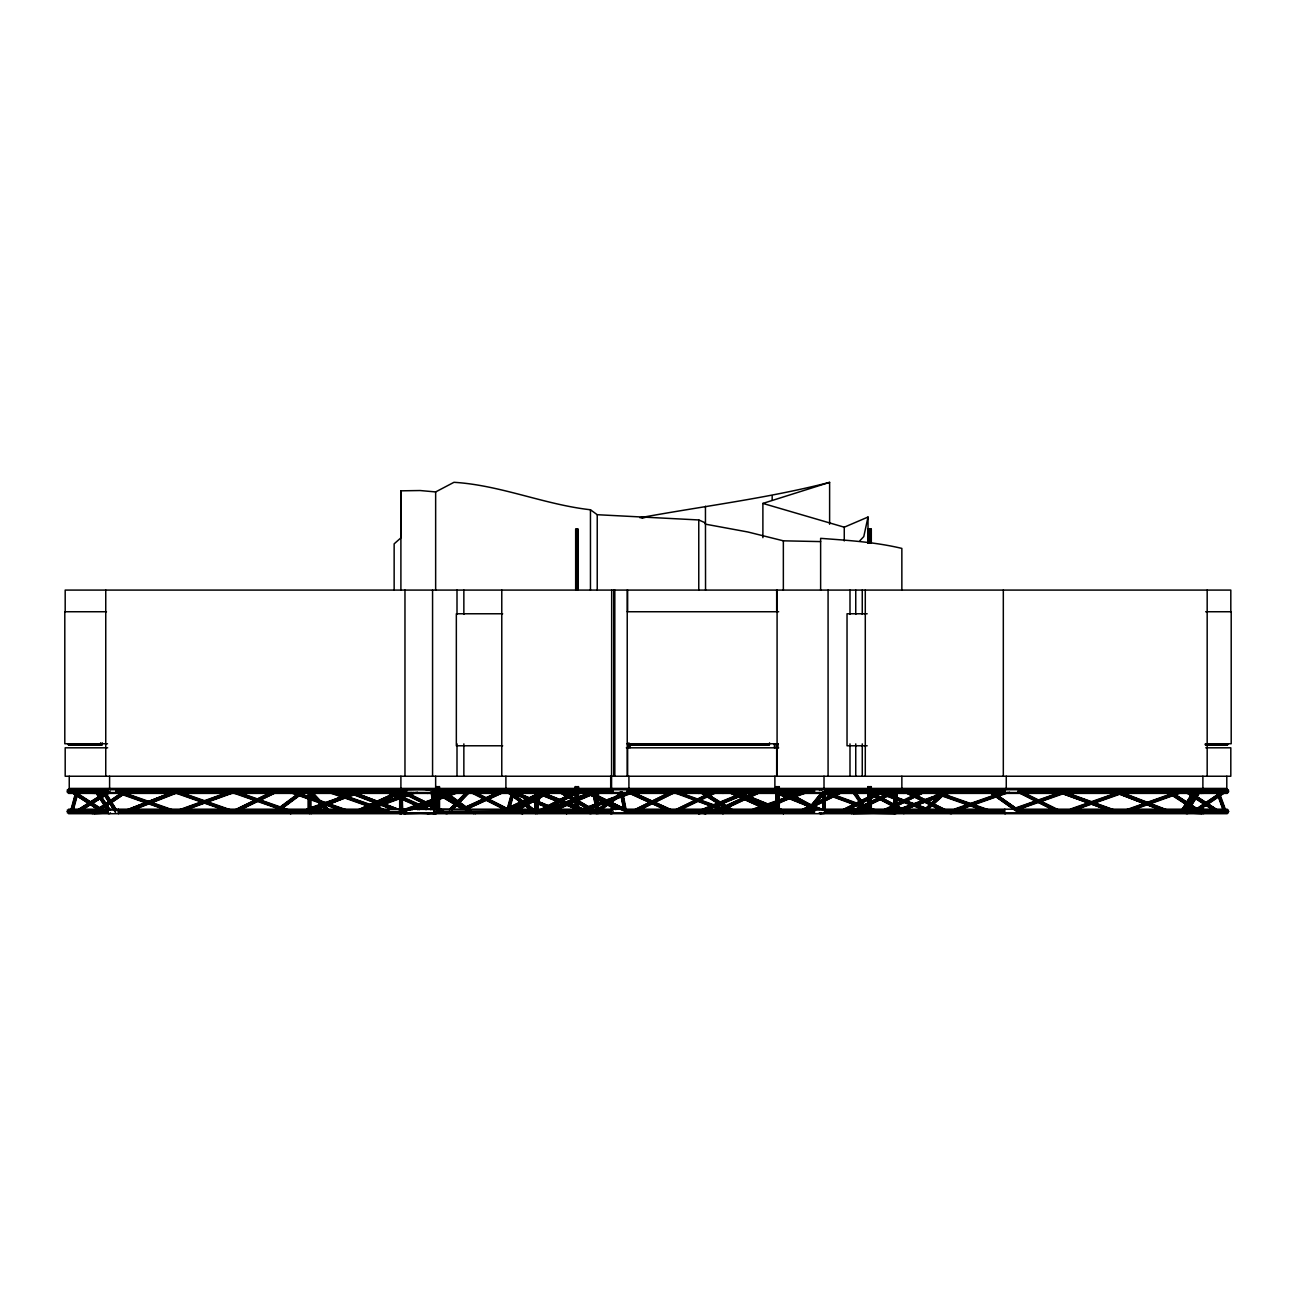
<?xml version="1.0" encoding="UTF-8"?>
<svg xmlns="http://www.w3.org/2000/svg" width="1296" height="1296" viewBox="0 0 1296 1296"><rect width="100%" height="100%" fill="white"/><g stroke="black" fill="none" stroke-linecap="round" stroke-linejoin="round"><path stroke-width="1.5" d="M820.627 541.598L783.351 540.821L747.889 531.992L705.542 524.183L704.441 522.466L698.771 519.955L597.229 514.706L590.458 509.765C544.126 504.549 500.515 485.125 453.973 482.306L435.65 491.929L420.147 490.536L400.901 490.828L400.853 537.905L394.146 543.85L394.146 590.085M1059.529 812.122L1058.459 812.543L1058.152 811.442L1059.869 810.778M388.816 792.536L388.816 789.75M388.816 812.835L388.816 810.049L67.327 810.049M403.607 788.891L401.063 792.229L401.29 812.543L401.679 790.463L401.906 812.835L118.325 812.835L118.373 809.19M118.325 792.536L118.373 788.891L118.471 789.75M118.422 793.395L118.471 792.536M118.422 813.694L118.471 812.835M610.805 788.891L610.805 793.395M610.805 809.19L610.805 813.694M814.439 792.536L814.439 789.75M814.439 810.049L814.439 812.835L504.776 812.835M893.965 809.595L894.839 792.99M894.191 808.931L894.888 797.348M896.249 797.769L896.427 791.888M896.168 808.931L897.043 792.31M896.411 809.595L897.156 791.807M903.733 789.75L903.782 788.891L903.879 789.75M903.879 792.536L903.83 793.395L903.733 792.536M903.879 812.835L903.83 813.694L903.733 812.835M672.867 810.778L671.312 811.442L671.992 812.543M728.077 791.807C729.389 793.687 730.507 788.6 728.465 790.463M1114.754 812.543L1058.557 792.229L1059.431 790.463M1114.625 812.543L1115.516 810.356L1059.318 790.042M1004.821 793.395L1004.821 788.891M1004.821 813.694L1004.821 809.19M775.624 792.536L775.624 789.75M775.624 812.835L775.624 810.049M783.173 789.75L783.286 788.891M783.416 793.395L783.529 792.536M783.416 813.694L783.529 812.835M401.144 793.395L402.019 790.058M442.357 810.778L401.112 790.479L443.264 810.373L441.904 812.106L443.021 812.106L426.886 804.168M542.749 793.055L585.727 810.356L585.792 811.442L585.047 812.543L534.244 792.229L534.924 790.042M585.047 812.543L585.727 810.356M535.378 809.595L538.083 792.99M535.604 808.931L538.294 792.31M535.637 810.275L538.634 791.807M536.495 806.663L537.095 802.969M538.002 797.429L538.601 793.735M536.544 808.834L538.942 794.075M537.305 808.834L539.703 794.075M537.565 808.931L539.363 797.85M537.597 810.275L540.302 793.654M627.944 792.536L627.944 789.75M627.944 812.835L627.944 810.049L1004.4 810.049M875.918 812.543L876.695 810.356L826.54 792.083M1157.814 808.915L1114.56 792.229L1115.289 790.042M824.855 790.479L825.001 812.122L823.64 812.543M1189.372 808.704L1200.128 791.791L1199.318 790.09L1198.071 790.479M522.531 789.75L522.725 788.891M523.114 792.536L522.466 793.395M523.114 812.835L522.466 813.694M610.594 788.891L610.416 789.75L611.064 788.891M762.89 537.678L762.89 503.415L844.263 527.197L868.012 517.039L863.784 536.593L859.993 540.594M100.602 742.835L101.12 745.232M68.866 745.232L101.768 745.232L102.287 742.835M931.435 812.527L875.918 792.229L876.776 790.042L932.229 810.356L931.354 812.527M628.852 742.835L629.483 745.232L768.982 745.232L769.565 742.835M433.868 791.143L435.1 788.891L434.257 789.75L405 788.891L406.555 791.143L406.118 792.536L435.1 793.395L433.868 791.143L503.707 791.143M405 813.694L406.118 812.835L435.1 813.694L433.868 811.442L435.1 809.19M70.519 811.442L71.312 810.356L72.932 811.442L72.139 812.543L70.519 811.442L75.541 792.99M70.762 812.122L75.784 793.654M74.407 801.463L75.913 795.922M72.058 810.356L76.075 795.582M72.139 812.543L77.663 792.229M72.738 812.122L78.262 791.807M508.745 812.122L506.525 811.442L511.304 794.156M506.785 812.122L511.353 795.501M507.4 812.543L513.151 791.888M508.162 812.543L513.734 792.229M509.263 810.275L514.334 791.807M107.843 789.75L107.843 792.536M107.843 810.049L107.843 812.835M625.45 811.652L584.642 792.196L584.804 791.143L585.792 790.074L626.341 809.546M584.642 792.196L585.792 790.074M506.525 811.442L508.696 810.778M406.118 812.835L406.555 811.442L405 809.19L503.982 810.049M116.397 790.042L115.636 792.229L167.735 810.567M173.308 812.543L173.923 810.778L121.824 792.423M108.151 792.536L108.151 789.75M67.327 812.835L108.151 812.835L108.151 810.049M401.42 793.395L403.056 791.143L401.42 788.891M401.42 809.19L403.056 811.442L401.42 813.694M811.231 808.979L825.017 792.536L825.017 789.75L823.835 788.891M825.925 792.536L825.925 789.75M823.835 813.694L825.471 811.442L823.835 809.19M825.925 812.835L825.925 810.049M671.798 791.807L728.482 812.543L729.259 810.356L672.446 790.042L672.041 791.143L728.482 812.543M401.89 812.122L401.144 809.19M825.001 812.122L825.228 791.143M434.273 789.75L434.565 788.891L426.125 789.75M435.245 792.536L434.938 793.395L429.964 792.536M435.245 812.835L434.938 813.694L431.617 813.127M401.144 788.891L402.197 791.143L401.274 792.229L401.566 803.309M401.063 812.543L402.667 811.442L402.133 791.143L401.063 790.042M173.939 790.463L173.47 791.807L227.691 810.81M932.18 790.042L931.403 792.229L983.761 810.567M566.125 789.75L566.433 788.891M566.822 793.395L567.13 792.536M566.822 813.694L567.13 812.835M698.544 788.891L698.188 789.75L705.056 788.891L704.279 789.75M698.998 793.395L699.37 792.536L702.691 792.958M698.998 813.694L699.37 812.835M113.432 809.141L102.206 791.807L102.967 790.058L104.247 790.463L115.976 809.077M115.555 812.527L114.842 811.442L116.494 810.356M1167.874 812.122L1168.214 810.356M442.827 792.229L441.612 791.143L443.2 790.042M470.497 812.543L469.282 811.442L470.869 810.356M530.145 808.947L507.222 792.229L506.995 790.463L508.259 790.042M534.244 812.543L534.001 810.778L535.28 810.356M1005.323 793.395L1005.728 792.536M1005.323 813.694L1005.728 812.835M1168.668 790.463L1168.409 791.807L1199.788 812.122L1199.626 810.356L1173.188 793.249M97.718 809.336L70.778 791.807L71.037 790.463L72.673 790.463M102.708 812.543L102.222 811.442L103.761 810.356L75.573 792.18M470.351 792.229L469.476 791.143L470.885 790.042M289.98 789.75L290.401 788.891M290.936 793.395L291.357 792.536M290.936 813.694L291.357 812.835M819.914 789.75L820.352 788.891M820.903 813.694L821.34 812.835M988.783 791.791L1017.538 812.106L1017.846 810.778L989.107 790.479M722.18 789.75L722.65 788.891M723.249 793.395L723.719 792.536M723.249 813.694L723.719 812.835M1182.276 809.077L1190.765 795.55M1182.098 809.757L1191.672 794.529M1183.459 808.736L1194.086 791.807M1184.074 809.141L1194.701 792.229M1184.819 809.141L1195.447 792.229M1185.37 808.736L1195.997 791.807M1186.099 809.757L1196.986 792.18M1187.476 808.704L1199.318 790.09M1188.124 809.109L1199.95 790.479M1188.837 809.109L1200.258 791.143M807.943 809.222L821 793.184M807.813 809.887L821.599 792.698M815.443 800.993L817.954 797.882M809.368 808.979L823.171 791.807M810 809.401L823.802 792.212M810.713 809.401L823.252 793.768M399.46 789.75L400.221 788.891M401.144 813.694L401.906 812.835M520.684 789.75L521.478 788.891M612.052 793.395L613.154 791.143L612.052 788.891M612.052 813.694L613.154 811.442L612.052 809.19M589.162 789.75L589.955 788.891M590.96 813.694L591.754 812.835M445.289 789.75L446.099 788.891M447.104 813.694L447.914 812.835M449.566 809.32L466.463 791.921M449.453 810L466.333 792.585M450.765 808.915L466.252 792.958M452.579 807.764L468.067 791.807M451.397 809.32L468.293 791.921M451.705 810L468.682 792.212M452.482 809.627L469.379 792.212M453.001 809.206L469.881 791.807M949.531 789.75L950.389 788.891M951.442 793.395L952.301 792.536M951.442 813.694L952.301 812.835M437.06 792.536L436.185 793.395L437.108 792.536L403.607 793.395L402.473 792.536M437.06 812.835L436.185 813.694L437.108 812.835M819.234 789.75L820.093 788.891M821.162 813.694L822.02 812.835M107.6 789.75L108.475 788.891M109.561 793.395L110.435 792.536L93.847 793.395L95.029 792.536M109.561 813.694L110.435 812.835M1185.565 789.75L1186.439 788.891M1187.525 793.395L1188.4 792.536M1187.525 813.694L1188.4 812.835M924.485 809.433L939.26 795.89M925.879 808.736L939.179 796.554M927.11 807.667L930.058 804.962M933.023 802.256L935.971 799.535M926.203 809.401L942.5 794.529M926.834 809.806L943.083 794.918M927.968 809.401L944.217 794.513M893.381 789.75L894.434 788.891L854.242 789.75L853.108 788.891M896.8 792.536L885.929 793.201M896.8 812.835L895.747 813.694L872.176 813.256M432.977 789.75L434.079 788.891M435.44 793.395L436.541 792.536M435.44 813.694L436.541 812.835M595.318 789.75L596.419 788.891M597.796 793.395L598.898 792.536M597.796 813.694L598.898 812.835M534.551 789.75L535.669 788.891M537.046 813.694L538.164 812.835M410.168 810.049L402.473 810.049L403.607 809.19M1200.128 791.791L1197.925 791.143M850.565 789.75L851.699 788.891L896.8 789.75L895.747 788.891M854.242 792.536L853.108 793.395L881.296 792.796M854.242 812.835L853.108 813.694L875.254 813.224M278.818 807.975L298.096 793.654M281.054 806.792L297.124 794.837M279.952 807.862L297.626 794.723M281.653 807.197L288.085 802.418M280.292 808.526L297.967 795.388M283.597 806.663L288.425 803.083M291.632 800.701L302.875 792.326M282.496 807.748L303.377 792.212M283.127 807.748L304.009 792.212M91.222 789.75L92.405 788.891M95.029 812.835L93.847 813.694L103.064 813.224M1200.971 789.75L1202.153 788.891M1203.595 793.395L1205.231 791.143L1203.595 788.891M1203.595 813.694L1205.231 811.442L1203.595 809.19M472.651 789.75L473.834 788.891M475.292 813.694L476.474 812.835M308.513 789.75L309.695 788.891M311.153 813.694L312.336 812.835M398.763 789.75L399.946 788.891M821.194 789.75L822.377 788.891M597.375 809.644L621.059 792.715M598.477 809.222L606.382 803.585M612.7 799.065L620.59 793.427M598.865 809.19L611.501 800.167M614.66 797.899L620.978 793.395M599.076 809.644L605.394 805.124M599.189 809.87L614.984 798.579M601.376 809.158L607.694 804.638M610.853 802.386L620.33 795.614M602.024 809.158L608.796 804.217M611.501 802.386L619.861 796.327M71.199 792.229L72.414 791.807M1198.411 810.778L1199.626 810.356M1199.788 812.122L1198.136 812.122M1196.111 809.222L1217.722 794.561M1195.673 809.644L1220.621 792.715M1197.261 809.19L1222.209 792.261M1204 805.124L1217.3 796.1M1197.585 809.87L1222.533 792.941M1202.672 806.938L1217.624 796.781M1220.945 794.529L1224.283 792.261M1199.853 809.158L1224.785 792.229M1200.485 809.158L1225.433 792.229M98.512 808.51L121.873 792.715M99.598 808.105L121.273 793.427M100.116 808.056L121.792 793.395M98.528 809.644L121.873 793.849M112.12 800.831L117.11 797.461M100.521 809.19L123.865 793.395M107.714 804.638L124.384 793.363M100.456 809.87L123.8 794.075M103.34 808.024L125.032 793.363M418.073 809.303L445.208 792.196M417.717 809.708L443.151 793.687M418.657 809.303L445.792 792.196M419.402 809.303L424.489 806.096M429.575 802.888L444.836 793.282M419.24 809.708L444.658 793.687M429.932 803.552L433.318 801.414M440.105 797.153L445.192 793.946M421.281 809.303L446.715 793.282M423.727 808.25L433.901 801.835M438.988 798.628L449.161 792.212M422.609 809.32L449.728 792.212M78.019 809.708L104.134 793.249M79.04 809.287L104.749 793.249M79.688 809.303L88.258 803.957M91.692 801.819L103.68 794.351M79.623 809.708L103.615 794.74M98.869 798.223L104.02 795.015M81.664 809.303L109.091 792.212M84.029 808.267L109.739 792.229M83.333 808.915L109.042 792.877M82.928 809.32L110.354 792.229M514.512 809.384L542.165 793.913M514.139 809.806L542.749 793.913M515.84 809.514L524.475 804.67M527.942 802.742L531.392 800.815M534.843 798.871L541.76 794.999M515.662 809.806L546.766 792.391M517.72 809.514L548.824 792.099M521.915 807.7L525.382 805.772M528.833 803.828L549.569 792.229M519.421 809.222L550.152 792.229M540.805 809.449L572.832 792.828M541.274 809.449L574.371 792.326M542.392 809.595L576.202 792.067M544.531 809.336L576.558 792.731M545.033 809.757L578.858 792.212M545.503 809.757L579.328 792.212M635.105 809.465L668.963 792.698M635.639 809.465L669.481 792.698M637.956 809.012L671.798 792.229M638.28 809.676L672.138 792.909M640.062 809.465L674.843 792.229M641.52 809.012L675.378 792.229M779.155 800.636L786.283 797.105M789.847 795.339L795.193 792.698M766.357 807.23L775.267 802.823M779.69 800.636L786.818 797.105M790.382 795.339L796.651 792.229M766.357 807.91L777.049 802.613M780.613 800.847L785.959 798.206M793.087 794.675L796.651 792.909M768.479 807.7L786.283 798.871M793.411 795.339L796.975 793.573M767.232 809.012L790.916 797.526M802.321 809.465L813.013 804.168M816.577 802.402L836.179 792.698M802.856 809.465L837.621 792.229M803.779 809.676L809.125 807.035M812.689 805.27L837.621 792.909M805.885 809.465L809.449 807.7M813.013 805.934L839.743 792.698M813.548 806.355L842.06 792.229M814.082 806.355L842.594 792.229M843.291 809.465L877.149 792.698M843.826 809.465L878.607 792.229M844.749 809.676L878.607 792.909M846.871 809.465L880.729 792.698M849.188 809.012L881.264 793.12M849.722 809.012L880.016 793.994M884.277 809.465L892.863 805.464M895.504 804.168L919.593 792.229M885.735 809.676L919.593 792.909M887.857 809.465L921.699 792.698M890.174 809.012L924.016 792.229M890.692 809.012L924.55 792.229M235.791 809.465L253.886 800.636M257.515 798.871L270.184 792.698M236.309 809.465L271.69 792.229M240.44 808.121L249.496 803.714M258.552 799.292L269.406 793.994M237.298 809.676L271.706 792.909M239.452 809.465L273.845 792.698M242.611 808.591L257.094 801.527M260.707 799.762L275.189 792.698M241.785 809.012L276.696 792.229M676.107 809.465L710.564 792.698M676.642 809.465L711.099 792.698M678.974 809.012L713.432 792.229M677.63 809.676L684.871 806.144M679.315 809.676L713.772 792.909M681.129 809.465L717.093 792.229M854.696 809.482L889.088 792.715M855.149 809.482L890.676 792.229M857.45 809.012L861.079 807.246M864.691 805.48L884.601 795.76M856.348 809.676L890.741 792.909M858.519 809.465L892.912 792.682M866.927 805.934L894.078 792.682M860.819 808.996L895.649 792.212M506.315 808.704L536.447 794.318M511.547 806.566L534.406 795.566M506.93 809.109L535.07 795.566M511.758 807.214L518.789 803.828M507.287 809.757L535.426 796.214M512.114 807.862L522.661 802.791M509.247 809.563L535.621 796.862M512.487 808.267L528.314 800.653M510.98 809.109L528.557 800.653M532.089 798.968L535.604 797.267M721.451 807.813L743.224 797.656M746.852 795.971L754.11 792.585M721.175 808.234L742.948 798.077M746.577 796.392L755.649 792.164M722.423 808.234L740.567 799.778M723.038 808.056L742.997 798.757M748.44 796.214L755.698 792.828M728.206 806.371L744.536 798.757M753.608 794.529L757.237 792.828M723.379 808.736L745.151 798.579M748.78 796.894L757.852 792.65M723.881 809.158L746.383 798.579M749.282 797.299L760.169 792.229M724.351 809.158L746.123 799M749.752 797.299L760.639 792.229M358.781 809.546L392.591 794.108M359.251 809.546L396.608 792.488M361.535 809.141L397.111 792.893M369.247 805.756L390.582 796.003M363.641 809.012L399.217 792.763M373.135 804.816L376.699 803.18M382.028 800.75L394.486 795.064M363.69 809.676L399.265 793.444M365.197 809.287L402.57 792.229M465.426 807.1L497.486 792.488M465.167 807.521L497.227 792.893M465.215 808.202L499.057 792.763M468.504 807.392L479.196 802.516M488.106 798.449L493.436 796.003M497 794.383L500.564 792.763M467.321 808.056L501.163 792.617M467.824 808.477L503.447 792.229M466.511 809.287L503.917 792.229M550.897 809.579L564.068 804.119M567.389 802.548L589.712 793.184M552.598 809.206L563.582 804.524M567.259 802.969L589.226 793.589M553.489 809.206L590.117 793.589M556.389 808.315L561.881 805.982M574.695 800.507L580.187 798.174M583.848 796.603L589.356 794.254M594.119 792.698L555.66 809.109L515.452 792.715M560.374 807.424L589.68 794.934M557.604 808.996L596.063 792.585M557.474 809.401L597.764 792.212M314.766 808.024L318.46 806.468M327.467 802.564L351.475 792.407M327.434 802.969L349.612 793.589M315.106 808.445L324.34 804.541M333.574 800.62L350.195 793.589M335.016 800.507L340.556 798.174M344.25 796.603L349.79 794.254M315.43 809.109L326.511 804.411M341.285 798.174L350.519 794.254M318.719 808.202L326.106 805.075M329.8 803.52L342.727 798.044M317.455 808.979L326.689 805.075M330.383 803.52L343.327 798.044M317.439 809.401L326.673 805.496M330.14 803.925L345.141 797.672M348.608 796.117L358.069 792.212M701.654 809.627L743.774 792.326M703.566 809.271L743.855 792.731M705.64 809.19L745.929 792.634M715.117 805.432L722.439 802.418M726.1 800.912L731.608 798.66M707.762 809.093L748.051 792.553M717.19 805.334L739.157 796.311M742.819 794.804L748.327 792.553M708.021 809.514L750.238 792.212M550.541 808.186L588.935 792.941M550.881 808.186L570.985 800.199M574.646 798.741L587.444 793.67M552.226 807.862L588.805 793.363M562.253 804.249L553.1 807.862L534.778 800.248M565.898 802.791L571.39 800.62M575.051 799.162L587.849 794.092M554.17 807.813L574.29 799.843M577.935 798.385L583.427 796.214M556.324 807.764L563.63 804.865M583.751 796.894L589.226 794.707M580.964 798.336L586.456 796.165M560.374 806.728L568.021 803.828M578.664 799.486L589.972 795.128M127.51 809.627L170.23 792.941M127.834 809.627L172.384 792.229M129.26 809.32L145.962 802.791M149.672 801.349L168.253 794.092M130.07 809.32L172.773 792.634M136.809 807.1L146.092 803.471M153.511 800.572L162.794 796.943M132.241 809.271L174.944 792.585M137.117 807.764L166.828 796.165M170.537 794.707L176.11 792.536M134.217 809.222L176.936 792.536M134.104 809.644L178.67 792.229M580.122 809.676L595.01 804.265M598.493 802.904L626.227 792.747M581.936 809.417L585.614 808.056M589.291 806.711L594.799 804.686M600.307 802.645L624.186 793.849M582.439 809.417L595.301 804.686M598.979 803.326L628.366 792.488M600.485 803.326L624.364 794.529M584.577 809.417L628.657 793.168M589.761 808.056L630.666 793.168M590.053 808.477L630.65 793.589M897.61 809.66L939.487 794.254M899.586 809.368L909.079 805.869M912.87 804.476L937.559 795.371M899.845 809.368L939.713 794.659M901.692 809.352L939.989 795.339M943.78 793.946L947.57 792.536M904.122 809.32L949.693 792.504M906.001 809.028L951.556 792.229M906.098 809.028L951.653 792.229M362.848 809.676L405.486 794.108M364.792 809.417L379.598 804.006M383.308 802.645L405.518 794.529M364.97 809.417L411.237 792.488M367.076 809.417L413.359 792.488M369.149 809.417L415.433 792.488M371.11 809.158L417.377 792.229M179.593 809.676L226.557 792.747M181.521 809.417L228.485 792.488M183.595 809.417L230.558 792.488M189.621 807.392L202.775 802.645M212.171 799.259L227.205 793.849M185.749 809.417L232.713 792.488M189.832 808.056L204.849 802.645M208.607 801.284L233.037 792.488M187.871 809.158L234.965 792.229M403.526 809.676L437.627 797.494M443.297 795.469L450.878 792.747M405.551 809.417L452.936 792.488M407.689 809.417L432.346 800.62M436.136 799.259L455.074 792.488M409.844 809.417L425.007 803.99M438.259 799.259L457.213 792.488M411.885 809.158L425.153 804.411M434.614 801.025L459.238 792.229M1126.58 809.676L1170.434 794.108M1128.605 809.417L1176.217 792.488M1130.728 809.417L1178.356 792.488M1132.882 809.417L1180.607 792.488M1134.972 809.158L1182.632 792.229M306.812 809.044L351.686 793.314M306.958 809.465L351.832 793.735M309.064 809.482L353.938 793.751M311.17 809.498L359.786 792.472M313.195 809.271L361.795 792.229M753.106 809.044L799.843 792.666M753.251 809.465L801.868 792.423M755.357 809.482L803.974 792.439M757.463 809.498L806.08 792.472M759.488 809.271L808.088 792.229M954.569 809.044L1001.306 792.666M954.715 809.465L1003.331 792.423M956.821 809.482L1005.437 792.439M958.927 809.498L1007.543 792.472M960.952 809.271L1009.552 792.229M1016.258 807.732L1059.269 792.666M1014.541 808.801L1061.278 792.423M1014.784 809.482L1063.384 792.439M1016.89 809.498L1063.627 793.12M1018.899 809.271L1063.773 793.541M1070.48 809.044L1087.312 803.147M1091.054 801.835L1117.217 792.666M1070.626 809.465L1119.242 792.423M1072.732 809.482L1119.469 793.103M1074.838 809.498L1119.712 793.784M1076.863 809.271L1125.463 792.229M762.89 503.415L829.618 482.355L829.618 524.248M639.949 517.768C703.291 506.104 767.216 498.409 829.618 482.355M641.876 517.882L647.822 516.991L641.99 517.687M702.367 792.812L698.544 793.395L698.188 792.536M702.367 813.127L698.544 813.694L698.188 812.835M427.307 793.395L432.54 792.747M427.307 813.694L430.79 813.272M402.473 789.75L436.217 788.891L437.108 789.75M402.473 810.049L412.403 809.806M430.256 809.352L434.225 809.239M421.346 813.24L403.607 813.694L402.473 812.835L503.982 812.835M885.33 792.698L894.434 793.395M886.399 809.368L894.434 809.19M106.466 611.744L64.8 611.744L64.8 743.742L107.487 743.742M627.232 611.744L778.685 611.744M1205.669 611.744L1231.2 611.744L1231.2 743.742L1205.312 743.742M502.67 613.769L456.338 613.769L456.338 745.783L502.67 745.783M867.186 613.769L847.033 613.769L847.033 745.783L867.186 745.783M626.875 743.742L778.378 743.742M774.085 744.082L775.267 744.082M68.089 744.665L102.287 744.665M628.852 744.665L769.565 744.665M1205.053 744.665L1227.911 744.665M1205.653 745.232L1227.134 745.232M627.799 747.128L629.953 747.128M107.665 747.808L65.189 747.808L65.189 776.239L1230.811 776.239L1230.811 747.808L1205.798 747.808M626.308 747.808L778.685 747.808M68.51 788.891L1227.247 788.891M67.327 789.75L1228.43 789.75M66.874 791.143L107.714 791.143M118.309 791.143L402.197 791.143M403.056 791.143L406.555 791.143M504.338 791.143L611.064 791.143M627.718 791.143L814.52 791.143M825.471 791.143L1004.254 791.143M1017.862 791.143L1228.883 791.143M67.327 792.536L822.101 792.536M825.017 792.536L1228.43 792.536M68.51 793.395L474.433 793.395M477.106 793.395L630.212 793.395M634.522 793.395L823.835 793.395M824.256 793.395L880.664 793.395M885.735 793.395L937.316 793.395M942.257 793.395L1063.757 793.395M1066.624 793.395L1227.247 793.395M68.51 809.19L1227.247 809.19M504.776 810.049L610.983 810.049M1018.267 810.049L1228.43 810.049M66.874 811.442L107.714 811.442M118.309 811.442L402.197 811.442L401.29 810.356L401.096 793.735M403.056 811.442L406.555 811.442M433.868 811.442L503.707 811.442M504.338 811.442L611.064 811.442M627.718 811.442L814.52 811.442M825.471 811.442L1004.254 811.442M1017.862 811.442L1228.883 811.442M825.017 812.835L1228.43 812.835M68.51 813.694L1227.247 813.694M880.033 793.087L850.565 792.536L851.699 793.395M851.699 809.19L859.54 809.336M1192.936 813.224L1202.153 813.694L1200.971 812.835M702.691 813.272L706.028 813.694M428.782 788.891L435.245 789.75L434.938 788.891M935.923 791.354L988.265 809.692M932.035 790.463L989.982 810.778M931.792 791.143L989.755 811.442M931.549 791.807L985.77 810.81M336.474 792.666L383.211 809.044M334.449 792.423L383.065 809.465M332.343 792.439L380.959 809.482M330.237 792.472L378.853 809.498M328.228 792.229L376.828 809.271M297.481 792.666L346.081 809.692M295.456 792.423L345.935 810.113M289.624 791.143L345.708 810.794M291.244 792.472L343.602 810.81M289.235 792.229L341.577 810.567M239.517 792.666L288.133 809.692M235.645 791.775L287.987 810.113M231.66 791.143L287.744 810.794M231.433 791.807L285.638 810.81M231.271 792.229L283.63 810.567M181.57 792.666L230.17 809.692M177.682 791.775L231.903 810.778M173.713 791.143L231.66 811.442M173.324 792.229L225.666 810.567M123.849 792.666L172.238 809.692M119.783 792.439L125.356 794.416M138.38 799L153.268 804.233M162.583 807.521L168.156 809.482M115.992 791.143L173.68 811.442M115.765 791.807L169.727 810.81M672.284 790.463L729.097 810.778M672.041 791.143L728.854 811.442M1068.779 793.849L1113.62 810.097M1059.043 790.463L1115.111 810.778M1058.767 791.143L1114.835 811.442M1058.573 791.807L1114.641 812.122M1058.686 792.229L1101.681 807.797M826.33 792.488L876.485 810.778M824.191 792.488L870.637 809.417M823.981 793.168L868.563 809.417M823.997 793.573L866.635 809.158M876.695 790.463L932.132 810.778M883.888 793.168L928.244 809.417M876.469 791.143L931.921 811.442M876.209 791.807L931.646 812.122M355.363 792.86L399.33 809.66M357.064 793.557L399.184 809.66M353.5 792.569L397.451 809.368M351.459 792.536L395.41 809.352M354.683 793.946L374.819 801.641M380.311 803.747L389.48 807.246M349.337 792.504L393.287 809.32M348.98 792.504L389.27 807.91M347.101 792.229L391.198 809.028M1121.218 792.229L1166.335 809.627M1121.315 792.634L1164.553 809.32M1124.312 794.092L1154.396 805.691M1158.154 807.149L1163.792 809.32M1115.548 791.143L1162.544 809.271M1124.005 794.756L1133.401 798.385M1140.917 801.284L1146.555 803.471M1115.224 791.807L1160.357 809.222M1116.342 792.536L1155.821 807.764M1114.852 792.229L1159.985 809.644M779.738 792.31L822.652 809.611M781.407 793.071L822.458 809.611M774.149 790.463L820.789 809.271M782.962 794.237L820.271 809.271M773.955 791.143L818.732 809.19M782.654 794.902L793.849 799.405M801.301 802.418L806.906 804.67M773.647 791.807L816.561 809.109M774.992 792.553L812.3 807.602M773.129 792.212L816.237 809.514M540.529 792.31L585.889 810.778M534.503 790.463L584.966 810.778M550.282 797.153L574.565 806.938M534.179 791.143L584.642 811.442M536.884 792.569L574.258 807.602M534.082 791.807L584.545 812.122M742.786 793.8L781.601 809.595M739.271 792.715L781.229 809.595M745.67 795.728L751.21 797.98M754.92 799.486L760.46 801.738M769.694 805.513L773.388 807.003M737.343 792.634L778.005 809.19M737.019 793.314L775.834 809.109M736.582 793.735L775.397 809.53M736.209 793.735L739.903 795.242M743.596 796.748L775.008 809.53M545.746 793.816L584.885 809.611M546.183 794.221L566.514 802.499M570.208 804.006L583.151 809.271M545.357 794.221L560.147 800.248M571.244 804.751L582.325 809.271M549.747 796.408L553.457 797.899M570.094 804.67L575.635 806.938M550.573 797.153L556.13 799.405M563.517 802.418L569.074 804.67M543.883 794.821L551.286 797.834M566.06 803.844L575.311 807.602M543.056 794.821L556 800.086M559.694 801.592L574.484 807.602M543.494 795.226L554.575 799.745M558.284 801.252L574.922 808.024M543.17 795.226L574.598 808.024M515.905 792.293L556.162 808.85M518.319 793.476L531.117 798.741M525.544 797.153L529.205 798.66M534.697 800.912L542.02 803.925M513.313 792.634L553.57 809.19M516.067 794.075L527.051 798.579M534.373 801.592L549.018 807.602M513.216 793.314L551.659 809.109M513.41 793.735L551.853 809.53M392.413 792.504L430.839 809.579M390.307 792.099L399.8 796.165M403.056 797.785L428.976 809.158M392.283 793.573L395.928 795.193M408.677 800.879L414.153 803.326M389.966 792.763L426.433 809.012M387.909 792.601L426.19 809.66M386.03 792.196L422.496 808.445M729.421 790.042L772.384 809.546M729.664 790.463L770.861 809.141M729.632 791.143L770.812 809.822M731.705 792.763L740.664 796.829M746.026 799.259L754.985 803.326M760.347 805.756L763.943 807.392M729.292 791.807L768.69 809.676M728.806 792.229L766.406 809.287M728.336 792.229L765.936 809.287M635.202 793.298L672.592 810.356M632.95 792.488L672.138 810.356M671.636 810.778L626.778 791.143L671.312 811.442M640.759 796.829L646.105 799.259M654.998 803.326L660.344 805.756M631.508 793.444L642.2 798.304M645.764 799.94L656.456 804.816M660.004 806.436L663.568 808.056M626.729 791.807L665.917 809.676M626.989 792.229L664.394 809.287M592.596 793.46L626.098 809.546L622.809 792.99M585.824 790.479L628.139 810.794M592.207 793.865L623.959 809.093M585.63 791.143L627.944 811.442M600.68 798.757L621.837 808.915M585.274 791.791L627.588 812.106M584.609 791.791L621.626 809.563M402.23 790.479L443.475 810.778M421.864 800.847L441.58 810.567M400.756 791.143L442.001 811.442M403.574 792.682L417.911 799.745M400.658 791.807L442.535 812.527M400.869 792.212L442.114 812.527M911.072 792.698L944.93 809.465M909.614 792.229L944.395 809.465M909.614 792.909L943.472 809.676M907.508 792.698L941.35 809.465M905.191 792.229L939.033 809.012M904.657 792.229L938.515 809.012M1023.791 792.698L1059.545 810.356M1021.491 792.229L1058.476 810.778M1020.778 792.698L1034.872 799.762M1043.669 804.168L1050.716 807.7M1021.151 792.909L1058.152 811.442M1018.478 792.229L1058.135 812.122M1017.943 792.229L1051.412 809.012M476.102 792.698L509.085 809.465M470.351 790.042L508.534 809.465M469.8 790.463L506.25 809.012M469.476 791.143L505.926 809.676M469.476 791.807L504.193 809.465M871.236 792.31L902.599 808.931M873.812 793.735L892.976 803.893M896.459 805.739L901.692 808.51M869.503 792.067L900.866 808.672M870.912 793.654L900.526 809.352M867.704 792.067L874.67 795.76M883.386 800.361L895.585 806.825M866.878 792.229L899.975 809.773M866.311 792.229L899.424 809.773M788.616 792.828L819.461 809.433M788.081 792.828L817.209 808.51M795.793 797.591L811.215 805.901M785.83 792.31L808.105 804.314M783.772 792.067L804.33 803.131M782.914 792.229L788.049 794.983M805.189 804.217L808.607 806.063M782.379 792.229L809.789 806.987M597.262 796.133L604.26 800.199M598.412 797.153L601.911 799.178M608.148 802.645L618.662 808.736M604.681 801.284L616.945 808.396M599.108 798.919L616.604 809.077M586.278 792.229L595.026 797.299M597.537 798.919L616.037 809.498M585.679 792.229L615.438 809.498M563.728 792.099L593.163 809.352M563.193 792.099L593.471 809.773M565.769 794.189L569.219 796.214M577.886 801.284L584.804 805.351M588.271 807.392L591.721 809.417M562.642 792.504L592.061 809.773M561.946 792.812L567.146 795.857M580.981 803.99L584.447 806.015M560.552 792.148L589.972 809.417M559.661 792.212L585.63 807.44M559.127 792.212L588.546 809.465M438.728 792.083L460.906 805.286M438.161 792.083L465.458 808.331M447.606 798.239L452.725 801.284M439.312 793.525L464.891 808.753M435.553 792.148L464.551 809.417M434.759 792.212L462.85 809.06M434.192 792.212L437.611 794.254M441.013 796.279L461.489 808.461M705.785 793.103L731.965 809.352M704.506 792.504L732.305 809.773M702.853 792.148L730.669 809.417M702.513 792.812L728.676 809.06M701.023 792.148L717.385 802.305M722.293 805.351L727.202 808.396M700.294 792.212L728.109 809.465M699.727 792.212L727.542 809.465M71.636 790.042L103.129 810.356M77.711 794.351L92.632 803.957M95.953 806.096L100.926 809.303M71.037 790.463L102.546 810.778M77.387 795.015L92.308 804.638M70.713 791.143L102.222 811.442M71.831 792.229L96.698 808.267M70.778 791.807L102.271 812.122M1191.672 793.249L1218.062 810.356M1190.441 792.601L1218.467 810.778M1191.056 793.249L1194.345 795.388M1197.65 797.526L1215.794 809.287M1188.837 792.212L1218.515 811.442M1198.703 799.016L1215.194 809.708M1188.497 792.877L1216.539 811.053M1186.828 792.212L1198.379 799.681M1201.667 801.819L1213.218 809.303M1186.261 792.229L1214.303 810.389M1185.646 792.229L1213.688 810.389M1171.973 792.601L1200.047 810.778M1168.733 791.143L1200.112 811.442M1173.625 794.74L1178.582 797.947M1185.192 802.224L1190.149 805.432M1193.454 807.57L1196.759 809.708M1168.344 792.212L1189.825 806.096M1167.809 792.229L1194.248 809.336M1167.178 792.229L1193.616 809.336M1017.457 809.255L989.707 790.074L1018.445 810.373M992.299 791.597L1017.846 809.66M993.935 793.395L1005.113 801.284M1008.304 803.552L1016.291 809.19M995.182 795.177L1004.756 801.949M1007.948 804.217L1014.331 808.72M988.767 791.143L1017.506 811.442M989.788 792.212L1015.335 810.259M821.194 792.536L822.377 793.395M821.194 812.835L822.377 813.694M398.763 792.536L399.946 793.395M398.763 812.835L399.946 813.694M311.153 788.891L312.336 789.75M308.513 812.835L309.695 813.694M475.292 788.891L476.474 789.75M472.651 792.536L473.834 793.395M472.651 812.835L473.834 813.694M1200.971 792.536L1202.153 793.395L1185.565 792.536L1186.439 793.395M93.847 788.891L95.029 789.75M91.222 792.536L92.405 793.395M91.222 812.835L92.405 813.694M446.456 792.439L469.703 809.579M442.535 790.042L470.205 810.356M441.936 790.463L469.606 810.778M458.087 802.564L464.6 807.343M441.612 791.143L469.282 811.442M441.709 791.807L469.379 812.122M511.904 792.844L534.146 809.579M510.77 792.439L534.616 810.356M512.001 793.525L515.176 795.922M518.351 798.304L531.068 807.862M506.995 790.463L534.001 810.778M506.671 791.143L533.677 811.442M506.768 791.807L529.481 808.947M850.565 812.835L851.699 813.694M537.046 788.891L538.164 789.75M534.551 792.536L535.669 793.395M534.551 812.835L535.669 813.694M597.796 788.891L598.898 789.75M595.318 792.536L596.419 793.395M595.318 812.835L596.419 813.694M435.44 788.891L436.541 789.75M432.977 792.536L434.079 793.395M432.977 812.835L434.079 813.694M893.381 812.835L894.434 813.694M434.209 792.536L435.1 793.395M1187.525 788.891L1188.4 789.75M1185.565 812.835L1186.439 813.694M109.561 788.891L110.435 789.75M107.6 792.536L108.475 793.395M107.6 812.835L108.475 813.694M821.162 788.891L822.02 789.75M819.234 792.536L820.093 793.395M819.234 812.835L820.093 813.694M436.185 788.891L437.06 789.75M434.257 812.835L435.116 813.694M951.442 788.891L952.301 789.75M949.531 792.536L950.389 793.395M949.531 812.835L950.389 813.694M447.104 788.891L447.914 789.75M445.289 812.835L446.099 813.694M313.259 793.379L328.261 809.336M312.773 792.974L320.954 801.673M323.676 804.573L327.775 808.931M312.077 792.974L320.258 801.673M322.915 804.2L328.358 810M322.591 804.848L326.673 809.206M310.084 791.921L326.446 809.336M317.86 800.912L324.68 808.169M309.76 792.585L326.122 810M308.497 791.791L324.875 809.206M590.96 788.891L591.754 789.75M589.162 812.835L589.955 813.694M610.416 792.536L611.064 793.395M610.416 812.835L611.064 813.694M522.466 788.891L523.26 789.75M520.684 792.536L521.478 793.395M520.684 812.835L521.478 813.694M706.028 788.891L706.806 789.75L698.998 788.891L699.37 789.75M704.279 812.835L705.056 813.694M399.46 792.536L400.221 793.395M399.46 812.835L400.221 813.694M99.274 793.606L109.787 809.239M98.755 793.201L109.917 809.887M98.042 793.201L108.556 808.834M104.36 802.726L107.503 807.408M96.358 792.05L107.924 809.239M96.034 792.698L107.6 809.887M95.126 791.791L107.212 809.368M855.506 792.018L864.772 806.08M855.668 792.698L864.221 805.658M854.356 791.807L863.638 805.869M853.74 792.229L861.986 804.735M852.444 791.807L861.548 805.205M103.696 790.058L116.138 809.757M104.134 791.807L106.256 795.193M109.463 800.264L114.793 808.736M102.967 790.058L115.749 810.356M102.335 790.463L115.133 810.778M102.044 791.143L114.842 811.442M723.249 788.891L723.719 789.75M722.18 792.536L722.65 793.395M722.18 812.835L722.65 813.694M820.903 788.891L821.34 789.75M819.914 792.536L820.352 793.395M819.914 812.835L820.352 813.694M290.936 788.891L291.357 789.75M289.98 792.536L290.401 793.395M289.98 812.835L290.401 813.694M1005.323 788.891L1005.728 789.75M1219.196 792.31L1225.449 809.595M1218.467 791.807L1225.174 810.275M1217.851 792.229L1223.878 808.85M1217.252 792.31L1222.614 807.084M1217.09 792.229L1223.132 808.85M1216.507 791.807L1223.23 810.275M566.822 788.891L567.13 789.75M566.125 792.536L566.433 793.395M566.125 812.835L566.433 813.694M434.273 792.536L434.565 793.395M434.273 812.835L434.565 813.694M522.936 788.891L523.114 789.75M522.531 792.536L522.725 793.395M522.531 812.835L522.725 813.694M622.193 791.807L625.806 810.275M622.712 795.582L624.883 806.663M621.578 792.229L624.818 808.85M622.323 797.429L623.052 801.122M620.833 792.229L624.073 808.85M620.622 792.31L623.862 808.931M620.233 791.807L623.473 808.429M595.577 792.31L596.111 796.003M594.977 791.888L596.306 801.122M594.216 791.888L596.614 808.51M594.718 797.769L595.512 803.309M593.6 792.31L595.998 808.931M593.843 795.501L595.966 810.275M593.633 794.837L595.739 809.595M783.416 788.891L783.529 789.75M783.173 792.536L783.286 793.395M783.173 812.835L783.286 813.694M433.593 792.99L434.306 798.514M434.792 802.208L435.505 807.748M433.366 792.31L435.521 808.931M433.593 795.501L434.063 799.195M434.776 804.735L435.262 808.429M432.767 791.888L434.678 806.663M432.022 791.888L433.917 806.663M431.746 792.229L432.216 795.922M431.406 792.31L433.544 808.931M431.147 791.807L433.528 810.275M401.89 790.463L402.424 812.122M401.29 790.042L401.63 802.969M399.735 792.99L399.832 796.684M400.302 792.229L400.496 808.85M399.703 791.807L399.67 809.595M1230.811 611.744L1230.811 590.085L65.189 590.085L65.189 611.744M1226.794 776.239L1226.794 788.422L69.239 788.422L69.239 776.239M1207.175 590.085L1207.175 776.239M1202.882 776.239L1202.882 788.422M1006.263 776.239L1006.263 788.422M1003.315 590.085L1003.315 776.239M901.854 590.085L901.854 548.402C875.075 541.987 847.957 540.4 820.627 538.342L820.627 590.085M901.854 776.239L901.854 788.422M896.314 792.99L896.314 809.595M896.071 792.31L896.071 808.931M895.471 791.888L895.471 808.51M894.71 791.888L894.71 808.85M894.11 791.807L893.867 809.595M871.301 543.235L871.301 529.157L867.915 529.157L867.915 543.235M871.301 786.607L871.301 790.641M871.301 794.659L871.301 808.736L869.972 808.736L869.972 786.607M870.977 529.157L870.977 543.235M870.977 786.607L870.977 790.641M870.977 794.659L870.977 808.736M870.815 529.157L870.815 543.235M870.815 786.607L870.815 808.736M870.588 529.157L870.588 543.235M870.588 786.607L870.588 808.736M869.972 529.157L869.972 543.235M869.227 529.157L869.227 543.235M869.227 786.607L869.227 808.736M868.612 529.157L868.612 543.235M868.612 786.607L868.612 808.736M868.385 529.157L868.239 543.235M868.239 786.607L868.239 808.736M868.012 517.039L868.012 542.7M867.915 786.607L867.915 808.736M865.291 590.085L865.291 776.239M862.261 590.085L862.261 614.369M862.261 743.872L862.261 776.239M855.749 590.085L855.749 614.369M855.749 743.872L855.749 776.239M849.998 590.085L849.998 614.369M849.998 743.872L849.998 776.239M844.263 527.197L844.263 540.95M828.079 590.085L828.079 776.239M824.386 792.229L824.386 810.697M824.013 776.239L824.013 788.422M823.64 792.229L823.64 808.85M823.025 791.807L823.025 808.931M822.798 792.99L822.798 809.595M783.351 540.821L783.351 590.085M779.285 786.607L779.285 790.641M779.285 794.659L779.285 808.736L777.227 808.736L777.227 786.607M778.961 786.607L778.961 790.641M778.961 794.659L778.961 808.736M778.815 786.607L778.588 790.641M778.815 794.659L778.588 808.736M778.005 743.872L778.005 747.922M777.973 786.607L777.973 808.736M777.082 590.085L777.082 776.239M776.677 590.085L776.677 611.744M776.677 747.808L776.677 776.239M776.612 786.607L776.612 808.736M776.223 786.607L776.223 808.736M776.11 743.872L776.11 747.922M775.899 786.607L775.899 800.685M775.899 804.719L775.899 808.736M774.878 776.239L774.878 788.422M774.392 743.742L774.392 747.808M772.173 496.093L772.173 500.094M705.445 506.25L705.542 590.085M698.771 519.955L698.771 590.085M629.921 745.103L629.921 747.808M628.916 776.239L628.916 788.422M628.204 743.872L628.204 747.922M627.637 590.085L627.637 611.744M627.637 747.808L627.637 776.239M627.232 590.085L627.232 776.239M614.822 590.085L614.822 776.239M613.753 590.085L613.753 776.239M611.696 590.085L611.566 788.422M610.708 776.239L610.708 788.422M598.444 792.99L598.444 809.595M598.217 791.807L598.217 808.931M597.602 791.888L597.602 808.51M597.229 514.706L597.229 590.085M596.857 791.888L596.857 808.51M596.241 791.807L596.241 808.931M596.014 792.99L596.014 809.595M590.458 509.765L590.458 590.085M578.583 786.607L578.583 798.676M578.583 802.71L578.583 808.736M578.259 786.607L578.259 798.676M578.259 802.71L578.259 808.736M578.113 589.502L578.113 529.157L575.667 529.157L575.667 589.502M578.113 786.607L578.113 798.676M578.113 802.71L578.113 808.736M577.87 529.157L577.87 589.502M577.87 786.607L577.87 798.676M577.87 802.71L577.87 808.736M577.271 529.157L577.271 589.502M577.271 786.607L577.417 808.736M576.509 529.157L576.509 589.502M576.509 786.607L576.509 808.736M575.91 529.157L575.91 589.502M575.91 786.607L575.91 806.728M575.667 786.607L575.667 806.728M575.521 786.607L575.521 806.728M575.197 786.607L575.197 806.728M537.516 805.901L537.516 809.595M537.289 791.807L537.289 797.348M537.289 804.735L537.289 808.931M536.674 792.229L536.674 797.769M535.928 792.229L535.928 807.003M535.313 791.807L535.313 808.931M535.086 792.99L535.086 798.514M535.086 802.208L535.086 809.595M505.894 776.239L505.894 788.422M501.779 590.085L501.779 776.239M463.855 590.085L463.855 614.369M463.855 743.872L463.855 776.239M457.002 590.085L457.002 614.369M457.002 743.872L457.002 776.239M439.538 786.607L439.538 808.736L437.465 808.736L437.465 786.607M439.214 786.607L439.214 808.736M439.052 786.607L439.052 808.736M438.826 786.607L438.826 808.736M438.21 786.607L438.21 808.736M436.849 786.607L436.849 808.736M436.622 786.607L436.622 808.736M436.477 786.607L436.477 808.736M436.153 786.607L436.153 808.736M435.65 491.929L435.65 590.085M435.65 776.239L435.65 788.422M432.572 590.085L432.572 776.239M404.968 590.085L404.968 776.239M400.901 490.828L400.901 590.085M400.901 776.239L400.901 788.422M310.732 794.837L310.732 807.748M310.505 794.156L310.505 808.931M309.89 793.735L309.89 808.51M309.145 791.888L309.145 808.51M308.529 791.807L308.529 808.931M308.302 792.99L308.302 809.595M109.593 776.239L109.593 788.422M105.754 590.085L105.754 776.239"/></g></svg>
